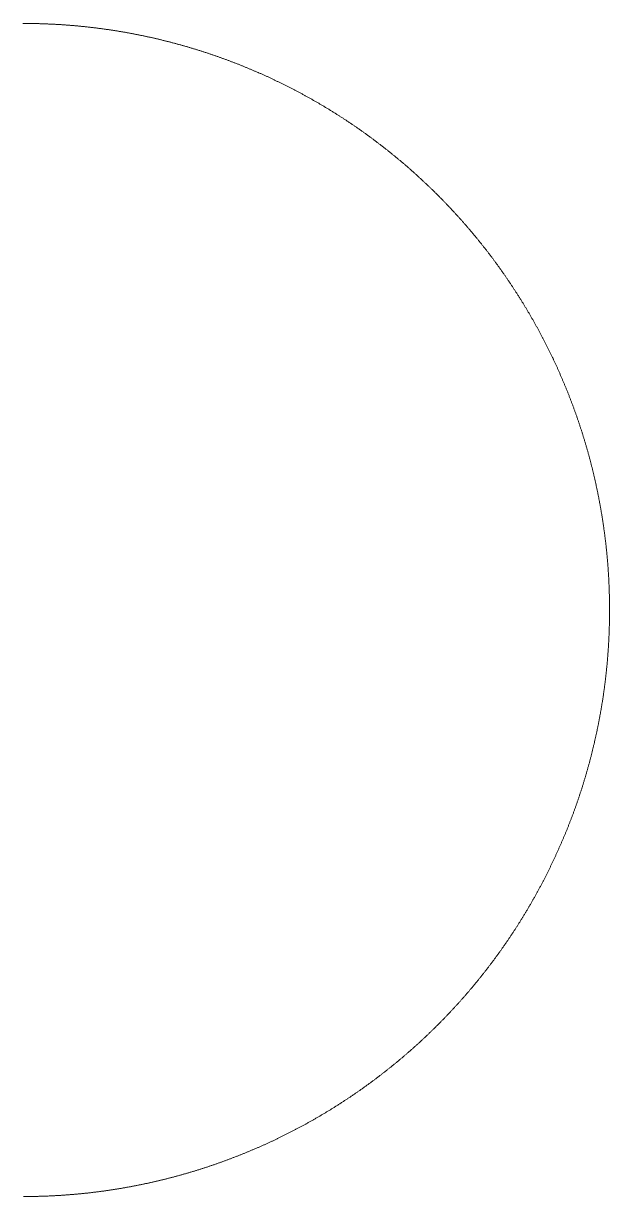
# Model space of a CAD drawing. Header units: millimetres. Extents: x -1000 to 1437, y -200 to 1019.
# Drawn here: x 111.2 to 151.2, y -102.2 to -22.2 of the extents above; entities that cross this region are included whole.
import ezdxf

# ---------------------------------------------------------------- set-up
doc = ezdxf.new("R2010")
doc.units = ezdxf.units.MM
doc.layers.get('0').update_dxf_attribs({"linetype": 'CONTINUOUS', "lineweight": 5, "true_color": 0xffffff})

# ---------------------------------------------------------------- blocks, each defined once
blk = doc.blocks.new('PAD004_CS')
blk.add_lwpolyline([(-612.5, -112.319), (-612.5, -112.369), (-612.5, -112.419), (-612.5, -112.469), (-612.5, -112.519), (-612.501, -112.569), (-612.501, -112.619), (-612.501, -112.669), (-612.502, -112.719), (-612.502, -112.769), (-612.503, -112.819), (-612.503, -112.869), (-612.504, -112.919), (-612.505, -112.969), (-612.506, -113.019), (-612.506, -113.069), (-612.507, -113.119), (-612.508, -113.169), (-612.509, -113.219), (-612.511, -113.269), (-612.512, -113.319), (-612.513, -113.369), (-612.514, -113.419), (-612.516, -113.469), (-612.517, -113.519), (-612.519, -113.569), (-612.52, -113.619), (-612.522, -113.669), (-612.523, -113.719), (-612.525, -113.769), (-612.527, -113.819), (-612.529, -113.869), (-612.531, -113.919), (-612.533, -113.969), (-612.535, -114.018), (-612.537, -114.068), (-612.539, -114.118), (-612.541, -114.168), (-612.544, -114.218), (-612.546, -114.268), (-612.548, -114.318), (-612.551, -114.368), (-612.553, -114.418), (-612.556, -114.468), (-612.559, -114.518), (-612.561, -114.568), (-612.564, -114.618), (-612.567, -114.668), (-612.57, -114.718), (-612.573, -114.768), (-612.576, -114.817), (-612.579, -114.867), (-612.582, -114.917), (-612.586, -114.967), (-612.589, -115.017), (-612.592, -115.067), (-612.596, -115.117), (-612.599, -115.167), (-612.603, -115.217), (-612.606, -115.266), (-612.61, -115.316), (-612.614, -115.366), (-612.618, -115.416), (-612.621, -115.466), (-612.625, -115.516), (-612.629, -115.566), (-612.633, -115.615), (-612.638, -115.665), (-612.642, -115.715), (-612.646, -115.765), (-612.65, -115.815), (-612.655, -115.864), (-612.659, -115.914), (-612.664, -115.964), (-612.668, -116.014), (-612.673, -116.064), (-612.677, -116.113), (-612.682, -116.163), (-612.687, -116.213), (-612.692, -116.263), (-612.697, -116.312), (-612.702, -116.362), (-612.707, -116.412), (-612.712, -116.462), (-612.717, -116.511), (-612.722, -116.561), (-612.727, -116.611), (-612.733, -116.661), (-612.738, -116.71), (-612.744, -116.76), (-612.749, -116.81), (-612.755, -116.859), (-612.761, -116.909), (-612.766, -116.959), (-612.772, -117.008), (-612.778, -117.058), (-612.784, -117.108), (-612.79, -117.157), (-612.796, -117.207), (-612.802, -117.257), (-612.808, -117.306), (-612.814, -117.356), (-612.821, -117.405), (-612.827, -117.455), (-612.833, -117.505), (-612.84, -117.554), (-612.846, -117.604), (-612.853, -117.653), (-612.86, -117.703), (-612.866, -117.752), (-612.873, -117.802), (-612.88, -117.851), (-612.887, -117.901), (-612.894, -117.951), (-612.901, -118), (-612.908, -118.05), (-612.915, -118.099), (-612.922, -118.148), (-612.93, -118.198), (-612.937, -118.247), (-612.944, -118.297), (-612.952, -118.346), (-612.959, -118.396), (-612.967, -118.445), (-612.975, -118.495), (-612.982, -118.544), (-612.99, -118.593), (-612.998, -118.643), (-613.006, -118.692), (-613.014, -118.741), (-613.022, -118.791), (-613.03, -118.84), (-613.038, -118.889), (-613.046, -118.939), (-613.055, -118.988), (-613.063, -119.037), (-613.071, -119.087), (-613.08, -119.136), (-613.088, -119.185), (-613.097, -119.235), (-613.105, -119.284), (-613.114, -119.333), (-613.123, -119.382), (-613.132, -119.431), (-613.141, -119.481), (-613.15, -119.53), (-613.159, -119.579), (-613.168, -119.628), (-613.177, -119.677), (-613.186, -119.727), (-613.195, -119.776), (-613.204, -119.825), (-613.214, -119.874), (-613.223, -119.923), (-613.233, -119.972), (-613.242, -120.021), (-613.252, -120.07), (-613.262, -120.119), (-613.271, -120.168), (-613.281, -120.217), (-613.291, -120.266), (-613.301, -120.315), (-613.311, -120.364), (-613.321, -120.413), (-613.331, -120.462), (-613.341, -120.511), (-613.351, -120.56), (-613.362, -120.609), (-613.372, -120.658), (-613.383, -120.707), (-613.393, -120.756), (-613.404, -120.805), (-613.414, -120.854), (-613.425, -120.902), (-613.436, -120.951), (-613.446, -121), (-613.457, -121.049), (-613.468, -121.098), (-613.479, -121.147), (-613.49, -121.195), (-613.501, -121.244), (-613.512, -121.293), (-613.523, -121.341), (-613.535, -121.39), (-613.546, -121.439), (-613.557, -121.488), (-613.569, -121.536), (-613.58, -121.585), (-613.592, -121.634), (-613.604, -121.682), (-613.615, -121.731), (-613.627, -121.779), (-613.639, -121.828), (-613.651, -121.877), (-613.663, -121.925), (-613.675, -121.974), (-613.687, -122.022), (-613.699, -122.071), (-613.711, -122.119), (-613.723, -122.168), (-613.736, -122.216), (-613.748, -122.265), (-613.76, -122.313), (-613.773, -122.361), (-613.785, -122.41), (-613.798, -122.458), (-613.811, -122.507), (-613.823, -122.555), (-613.836, -122.603), (-613.849, -122.652), (-613.862, -122.7), (-613.875, -122.748), (-613.888, -122.796), (-613.901, -122.845), (-613.914, -122.893), (-613.927, -122.941), (-613.941, -122.989), (-613.954, -123.038), (-613.967, -123.086), (-613.981, -123.134), (-613.994, -123.182), (-614.008, -123.23), (-614.022, -123.278), (-614.035, -123.326), (-614.049, -123.374), (-614.063, -123.422), (-614.077, -123.471), (-614.091, -123.519), (-614.105, -123.567), (-614.119, -123.615), (-614.133, -123.663), (-614.147, -123.71), (-614.161, -123.758), (-614.175, -123.806), (-614.19, -123.854), (-614.204, -123.902), (-614.219, -123.95), (-614.233, -123.998), (-614.248, -124.046), (-614.262, -124.093), (-614.277, -124.141), (-614.292, -124.189), (-614.307, -124.237), (-614.322, -124.284), (-614.337, -124.332), (-614.352, -124.38), (-614.367, -124.428), (-614.382, -124.475), (-614.397, -124.523), (-614.412, -124.57), (-614.428, -124.618), (-614.443, -124.666), (-614.458, -124.713), (-614.474, -124.761), (-614.489, -124.808), (-614.505, -124.856), (-614.521, -124.903), (-614.536, -124.951), (-614.552, -124.998), (-614.568, -125.046), (-614.584, -125.093), (-614.6, -125.14), (-614.616, -125.188), (-614.632, -125.235), (-614.648, -125.282), (-614.664, -125.33), (-614.68, -125.377), (-614.697, -125.424), (-614.713, -125.472), (-614.73, -125.519), (-614.746, -125.566), (-614.763, -125.613), (-614.779, -125.66), (-614.796, -125.707), (-614.813, -125.755), (-614.829, -125.802), (-614.846, -125.849), (-614.863, -125.896), (-614.88, -125.943), (-614.897, -125.99), (-614.914, -126.037), (-614.931, -126.084), (-614.949, -126.131), (-614.966, -126.178), (-614.983, -126.225), (-615, -126.271), (-615.018, -126.318), (-615.035, -126.365), (-615.053, -126.412), (-615.071, -126.459), (-615.088, -126.506), (-615.106, -126.552), (-615.124, -126.599), (-615.142, -126.646), (-615.159, -126.692), (-615.177, -126.739), (-615.195, -126.786), (-615.213, -126.832), (-615.232, -126.879), (-615.25, -126.926), (-615.268, -126.972), (-615.286, -127.019), (-615.305, -127.065), (-615.323, -127.112), (-615.342, -127.158), (-615.36, -127.204), (-615.379, -127.251), (-615.397, -127.297), (-615.416, -127.344), (-615.435, -127.39), (-615.454, -127.436), (-615.473, -127.483), (-615.492, -127.529), (-615.511, -127.575), (-615.53, -127.621), (-615.549, -127.668), (-615.568, -127.714), (-615.587, -127.76), (-615.606, -127.806), (-615.626, -127.852), (-615.645, -127.898), (-615.665, -127.944), (-615.684, -127.99), (-615.704, -128.036), (-615.723, -128.082), (-615.743, -128.128), (-615.763, -128.174), (-615.783, -128.22), (-615.802, -128.266), (-615.822, -128.312), (-615.842, -128.358), (-615.862, -128.403), (-615.883, -128.449), (-615.903, -128.495), (-615.923, -128.541), (-615.943, -128.586), (-615.963, -128.632), (-615.984, -128.678), (-616.004, -128.723), (-616.025, -128.769), (-616.045, -128.815), (-616.066, -128.86), (-616.087, -128.906), (-616.107, -128.951), (-616.128, -128.997), (-616.149, -129.042), (-616.17, -129.088), (-616.191, -129.133), (-616.212, -129.178), (-616.233, -129.224), (-616.254, -129.269), (-616.275, -129.314), (-616.296, -129.36), (-616.318, -129.405), (-616.339, -129.45), (-616.36, -129.495), (-616.382, -129.54), (-616.403, -129.586), (-616.425, -129.631), (-616.447, -129.676), (-616.468, -129.721), (-616.49, -129.766), (-616.512, -129.811), (-616.534, -129.856), (-616.556, -129.901), (-616.578, -129.946), (-616.6, -129.991), (-616.622, -130.035), (-616.644, -130.08), (-616.666, -130.125), (-616.688, -130.17), (-616.711, -130.215), (-616.733, -130.259), (-616.755, -130.304), (-616.778, -130.349), (-616.8, -130.393), (-616.823, -130.438), (-616.845, -130.482), (-616.868, -130.527), (-616.891, -130.572), (-616.914, -130.616), (-616.937, -130.661), (-616.96, -130.705), (-616.982, -130.749), (-617.006, -130.794), (-617.029, -130.838), (-617.052, -130.882), (-617.075, -130.927), (-617.098, -130.971), (-617.121, -131.015), (-617.145, -131.059), (-617.168, -131.104), (-617.192, -131.148), (-617.215, -131.192), (-617.239, -131.236), (-617.262, -131.28), (-617.286, -131.324), (-617.31, -131.368), (-617.334, -131.412), (-617.358, -131.456), (-617.381, -131.5), (-617.405, -131.544), (-617.429, -131.588), (-617.453, -131.631), (-617.478, -131.675), (-617.502, -131.719), (-617.526, -131.763), (-617.55, -131.806), (-617.575, -131.85), (-617.599, -131.894), (-617.624, -131.937), (-617.648, -131.981), (-617.673, -132.024), (-617.697, -132.068), (-617.722, -132.112), (-617.747, -132.155), (-617.771, -132.198), (-617.796, -132.242), (-617.821, -132.285), (-617.846, -132.328), (-617.871, -132.372), (-617.896, -132.415), (-617.921, -132.458), (-617.946, -132.501), (-617.972, -132.545), (-617.997, -132.588), (-618.022, -132.631), (-618.048, -132.674), (-618.073, -132.717), (-618.099, -132.76), (-618.124, -132.803), (-618.15, -132.846), (-618.175, -132.889), (-618.201, -132.932), (-618.227, -132.975), (-618.253, -133.018), (-618.278, -133.06), (-618.304, -133.103), (-618.33, -133.146), (-618.356, -133.188), (-618.382, -133.231), (-618.409, -133.274), (-618.435, -133.316), (-618.461, -133.359), (-618.487, -133.401), (-618.514, -133.444), (-618.54, -133.486), (-618.566, -133.529), (-618.593, -133.571), (-618.619, -133.614), (-618.646, -133.656), (-618.673, -133.698), (-618.699, -133.741), (-618.726, -133.783), (-618.753, -133.825), (-618.78, -133.867), (-618.807, -133.909), (-618.834, -133.951), (-618.861, -133.993), (-618.888, -134.035), (-618.915, -134.077), (-618.942, -134.119), (-618.969, -134.161), (-618.997, -134.203), (-619.024, -134.245), (-619.051, -134.287), (-619.079, -134.329), (-619.106, -134.371), (-619.134, -134.412), (-619.162, -134.454), (-619.189, -134.496), (-619.217, -134.537), (-619.245, -134.579), (-619.272, -134.62), (-619.3, -134.662), (-619.328, -134.703), (-619.356, -134.745), (-619.384, -134.786), (-619.412, -134.828), (-619.44, -134.869), (-619.469, -134.91), (-619.497, -134.952), (-619.525, -134.993), (-619.553, -135.034), (-619.582, -135.075), (-619.61, -135.116), (-619.639, -135.157), (-619.667, -135.198), (-619.696, -135.239), (-619.724, -135.28), (-619.753, -135.321), (-619.782, -135.362), (-619.811, -135.403), (-619.84, -135.444), (-619.868, -135.485), (-619.897, -135.526), (-619.926, -135.566), (-619.955, -135.607), (-619.985, -135.648), (-620.014, -135.688), (-620.043, -135.729), (-620.072, -135.769), (-620.101, -135.81), (-620.131, -135.85), (-620.16, -135.891), (-620.19, -135.931), (-620.219, -135.972), (-620.249, -136.012), (-620.278, -136.052), (-620.308, -136.093), (-620.338, -136.133), (-620.367, -136.173), (-620.397, -136.213), (-620.427, -136.253), (-620.457, -136.293), (-620.487, -136.333), (-620.517, -136.373), (-620.547, -136.413), (-620.577, -136.453), (-620.607, -136.493), (-620.637, -136.533), (-620.668, -136.573), (-620.698, -136.612), (-620.728, -136.652), (-620.759, -136.692), (-620.789, -136.732), (-620.82, -136.771), (-620.85, -136.811), (-620.881, -136.85), (-620.911, -136.89), (-620.942, -136.929), (-620.973, -136.969), (-621.004, -137.008), (-621.035, -137.047), (-621.065, -137.087), (-621.096, -137.126), (-621.127, -137.165), (-621.158, -137.204), (-621.189, -137.244), (-621.221, -137.283), (-621.252, -137.322), (-621.283, -137.361), (-621.314, -137.4), (-621.346, -137.439), (-621.377, -137.478), (-621.409, -137.517), (-621.44, -137.556), (-621.472, -137.594), (-621.503, -137.633), (-621.535, -137.672), (-621.566, -137.71), (-621.598, -137.749), (-621.63, -137.788), (-621.662, -137.826), (-621.694, -137.865), (-621.725, -137.903), (-621.757, -137.942), (-621.789, -137.98), (-621.822, -138.019), (-621.854, -138.057), (-621.886, -138.095), (-621.918, -138.133), (-621.95, -138.172), (-621.983, -138.21), (-622.015, -138.248), (-622.047, -138.286), (-622.08, -138.324), (-622.112, -138.362), (-622.145, -138.4), (-622.177, -138.438), (-622.21, -138.476), (-622.243, -138.514), (-622.275, -138.551), (-622.308, -138.589), (-622.341, -138.627), (-622.374, -138.665), (-622.407, -138.702), (-622.44, -138.74), (-622.473, -138.777), (-622.506, -138.815), (-622.539, -138.852), (-622.572, -138.89), (-622.605, -138.927), (-622.639, -138.965), (-622.672, -139.002), (-622.705, -139.039), (-622.739, -139.076), (-622.772, -139.114), (-622.805, -139.151), (-622.839, -139.188), (-622.873, -139.225), (-622.906, -139.262), (-622.94, -139.299), (-622.973, -139.336), (-623.007, -139.373), (-623.041, -139.409), (-623.075, -139.446), (-623.109, -139.483), (-623.143, -139.52), (-623.177, -139.556), (-623.211, -139.593), (-623.245, -139.63), (-623.279, -139.666), (-623.313, -139.703), (-623.347, -139.739), (-623.382, -139.776), (-623.416, -139.812), (-623.45, -139.848), (-623.485, -139.885), (-623.519, -139.921), (-623.554, -139.957), (-623.588, -139.993), (-623.623, -140.029), (-623.657, -140.065), (-623.692, -140.101), (-623.727, -140.137), (-623.761, -140.173), (-623.796, -140.209), (-623.831, -140.245), (-623.866, -140.281), (-623.901, -140.317), (-623.936, -140.352), (-623.971, -140.388), (-624.006, -140.424), (-624.041, -140.459), (-624.076, -140.495), (-624.111, -140.53), (-624.147, -140.566), (-624.182, -140.601), (-624.217, -140.637), (-624.253, -140.672), (-624.288, -140.707), (-624.324, -140.743), (-624.359, -140.778), (-624.395, -140.813), (-624.43, -140.848), (-624.466, -140.883), (-624.502, -140.918), (-624.537, -140.953), (-624.573, -140.988), (-624.609, -141.023), (-624.645, -141.058), (-624.681, -141.093), (-624.717, -141.127), (-624.753, -141.162), (-624.789, -141.197), (-624.825, -141.231), (-624.861, -141.266), (-624.897, -141.3), (-624.933, -141.335), (-624.969, -141.369), (-625.006, -141.404), (-625.042, -141.438), (-625.078, -141.472), (-625.115, -141.507), (-625.151, -141.541), (-625.188, -141.575), (-625.224, -141.609), (-625.261, -141.643), (-625.298, -141.677), (-625.334, -141.711), (-625.371, -141.745), (-625.408, -141.779), (-625.445, -141.813), (-625.481, -141.847), (-625.518, -141.88), (-625.555, -141.914), (-625.592, -141.948), (-625.629, -141.981), (-625.666, -142.015), (-625.703, -142.048), (-625.741, -142.082), (-625.778, -142.115), (-625.815, -142.149), (-625.852, -142.182), (-625.89, -142.215), (-625.927, -142.249), (-625.964, -142.282), (-626.002, -142.315), (-626.039, -142.348), (-626.077, -142.381), (-626.114, -142.414), (-626.152, -142.447), (-626.19, -142.48), (-626.227, -142.513), (-626.265, -142.546), (-626.303, -142.578), (-626.341, -142.611), (-626.378, -142.644), (-626.416, -142.676), (-626.454, -142.709), (-626.492, -142.741), (-626.53, -142.774), (-626.568, -142.806), (-626.606, -142.839), (-626.644, -142.871), (-626.683, -142.903), (-626.721, -142.936), (-626.759, -142.968), (-626.797, -143), (-626.836, -143.032), (-626.874, -143.064), (-626.912, -143.096), (-626.951, -143.128), (-626.989, -143.16), (-627.028, -143.192), (-627.067, -143.224), (-627.105, -143.256), (-627.144, -143.287), (-627.182, -143.319), (-627.221, -143.351), (-627.26, -143.382), (-627.299, -143.414), (-627.338, -143.445), (-627.377, -143.477), (-627.415, -143.508), (-627.454, -143.539), (-627.493, -143.571), (-627.532, -143.602), (-627.572, -143.633), (-627.611, -143.664), (-627.65, -143.695), (-627.689, -143.726), (-627.728, -143.757), (-627.768, -143.788), (-627.807, -143.819), (-627.846, -143.85), (-627.886, -143.881), (-627.925, -143.911), (-627.965, -143.942), (-628.004, -143.973), (-628.044, -144.003), (-628.083, -144.034), (-628.123, -144.064), (-628.162, -144.095), (-628.202, -144.125), (-628.242, -144.156), (-628.282, -144.186), (-628.321, -144.216), (-628.361, -144.246), (-628.401, -144.276), (-628.441, -144.307), (-628.481, -144.337), (-628.521, -144.367), (-628.561, -144.397), (-628.601, -144.426), (-628.641, -144.456), (-628.681, -144.486), (-628.722, -144.516), (-628.762, -144.546), (-628.802, -144.575), (-628.842, -144.605), (-628.883, -144.634), (-628.923, -144.664), (-628.964, -144.693), (-629.004, -144.723), (-629.044, -144.752), (-629.085, -144.781), (-629.126, -144.811), (-629.166, -144.84), (-629.207, -144.869), (-629.247, -144.898), (-629.288, -144.927), (-629.329, -144.956), (-629.37, -144.985), (-629.41, -145.014), (-629.451, -145.043), (-629.492, -145.071), (-629.533, -145.1), (-629.574, -145.129), (-629.615, -145.158), (-629.656, -145.186), (-629.697, -145.215), (-629.738, -145.243), (-629.779, -145.272), (-629.821, -145.3), (-629.862, -145.328), (-629.903, -145.357), (-629.944, -145.385), (-629.986, -145.413), (-630.027, -145.441), (-630.068, -145.469), (-630.11, -145.497), (-630.151, -145.525), (-630.193, -145.553), (-630.234, -145.581), (-630.276, -145.609), (-630.317, -145.636), (-630.359, -145.664), (-630.401, -145.692), (-630.442, -145.719), (-630.484, -145.747), (-630.526, -145.774), (-630.568, -145.802), (-630.609, -145.829), (-630.651, -145.857), (-630.693, -145.884), (-630.735, -145.911), (-630.777, -145.938), (-630.819, -145.965), (-630.861, -145.992), (-630.903, -146.019), (-630.945, -146.046), (-630.987, -146.073), (-631.03, -146.1), (-631.072, -146.127), (-631.114, -146.154), (-631.156, -146.18), (-631.199, -146.207), (-631.241, -146.234), (-631.283, -146.26), (-631.326, -146.287), (-631.368, -146.313), (-631.411, -146.34), (-631.453, -146.366), (-631.496, -146.392), (-631.538, -146.418), (-631.581, -146.445), (-631.623, -146.471), (-631.666, -146.497), (-631.709, -146.523), (-631.752, -146.549), (-631.794, -146.575), (-631.837, -146.601), (-631.88, -146.626), (-631.923, -146.652), (-631.966, -146.678), (-632.009, -146.703), (-632.052, -146.729), (-632.095, -146.755), (-632.138, -146.78), (-632.181, -146.805), (-632.224, -146.831), (-632.267, -146.856), (-632.31, -146.881), (-632.353, -146.907), (-632.396, -146.932), (-632.44, -146.957), (-632.483, -146.982), (-632.526, -147.007), (-632.57, -147.032), (-632.613, -147.057), (-632.656, -147.082), (-632.7, -147.106), (-632.743, -147.131), (-632.787, -147.156), (-632.83, -147.18), (-632.874, -147.205), (-632.917, -147.229), (-632.961, -147.254), (-633.005, -147.278), (-633.048, -147.303), (-633.092, -147.327), (-633.136, -147.351), (-633.179, -147.375), (-633.223, -147.399), (-633.267, -147.424), (-633.311, -147.448), (-633.355, -147.472), (-633.399, -147.495), (-633.443, -147.519), (-633.487, -147.543), (-633.531, -147.567), (-633.575, -147.59), (-633.619, -147.614), (-633.663, -147.638), (-633.707, -147.661), (-633.751, -147.685), (-633.795, -147.708), (-633.84, -147.731), (-633.884, -147.755), (-633.928, -147.778), (-633.972, -147.801), (-634.017, -147.824), (-634.061, -147.847), (-634.105, -147.87), (-634.15, -147.893), (-634.194, -147.916), (-634.239, -147.939), (-634.283, -147.962), (-634.328, -147.985), (-634.372, -148.007), (-634.417, -148.03), (-634.462, -148.053), (-634.506, -148.075), (-634.551, -148.098), (-634.596, -148.12), (-634.64, -148.142), (-634.685, -148.165), (-634.73, -148.187), (-634.775, -148.209), (-634.819, -148.231), (-634.864, -148.253), (-634.909, -148.275), (-634.954, -148.297), (-634.999, -148.319), (-635.044, -148.341), (-635.089, -148.363), (-635.134, -148.384), (-635.179, -148.406), (-635.224, -148.428), (-635.269, -148.449), (-635.314, -148.471), (-635.36, -148.492), (-635.405, -148.514), (-635.45, -148.535), (-635.495, -148.556), (-635.541, -148.578), (-635.586, -148.599), (-635.631, -148.62), (-635.677, -148.641), (-635.722, -148.662), (-635.767, -148.683), (-635.813, -148.704), (-635.858, -148.725), (-635.904, -148.745), (-635.949, -148.766), (-635.995, -148.787), (-636.04, -148.807), (-636.086, -148.828), (-636.131, -148.848), (-636.177, -148.869), (-636.223, -148.889), (-636.268, -148.909), (-636.314, -148.93), (-636.36, -148.95), (-636.406, -148.97), (-636.451, -148.99), (-636.497, -149.01), (-636.543, -149.03), (-636.589, -149.05), (-636.635, -149.07), (-636.681, -149.09), (-636.727, -149.11), (-636.773, -149.129), (-636.819, -149.149), (-636.865, -149.168), (-636.911, -149.188), (-636.957, -149.207), (-637.003, -149.227), (-637.049, -149.246), (-637.095, -149.265), (-637.141, -149.285), (-637.187, -149.304), (-637.234, -149.323), (-637.28, -149.342), (-637.326, -149.361), (-637.372, -149.38), (-637.419, -149.399), (-637.465, -149.418), (-637.511, -149.436), (-637.558, -149.455), (-637.604, -149.474), (-637.65, -149.492), (-637.697, -149.511), (-637.743, -149.529), (-637.79, -149.548), (-637.836, -149.566), (-637.883, -149.584), (-637.929, -149.603), (-637.976, -149.621), (-638.023, -149.639), (-638.069, -149.657), (-638.116, -149.675), (-638.163, -149.693), (-638.209, -149.711), (-638.256, -149.729), (-638.303, -149.746), (-638.349, -149.764), (-638.396, -149.782), (-638.443, -149.799), (-638.49, -149.817), (-638.537, -149.834), (-638.584, -149.852), (-638.63, -149.869), (-638.677, -149.887), (-638.724, -149.904), (-638.771, -149.921), (-638.818, -149.938), (-638.865, -149.955), (-638.912, -149.972), (-638.959, -149.989), (-639.006, -150.006), (-639.053, -150.023), (-639.1, -150.04), (-639.148, -150.056), (-639.195, -150.073), (-639.242, -150.09), (-639.289, -150.106), (-639.336, -150.123), (-639.384, -150.139), (-639.431, -150.156), (-639.478, -150.172), (-639.525, -150.188), (-639.573, -150.204), (-639.62, -150.22), (-639.667, -150.236), (-639.715, -150.252), (-639.762, -150.268), (-639.809, -150.284), (-639.857, -150.3), (-639.904, -150.316), (-639.952, -150.332), (-639.999, -150.347), (-640.047, -150.363), (-640.094, -150.378), (-640.142, -150.394), (-640.189, -150.409), (-640.237, -150.425), (-640.285, -150.44), (-640.332, -150.455), (-640.38, -150.47), (-640.428, -150.486), (-640.475, -150.501), (-640.523, -150.516), (-640.571, -150.531), (-640.618, -150.545), (-640.666, -150.56), (-640.714, -150.575), (-640.762, -150.59), (-640.809, -150.604), (-640.857, -150.619), (-640.905, -150.633), (-640.953, -150.648), (-641.001, -150.662), (-641.049, -150.677), (-641.097, -150.691), (-641.145, -150.705), (-641.193, -150.719), (-641.241, -150.733), (-641.289, -150.747), (-641.337, -150.761), (-641.385, -150.775), (-641.433, -150.789), (-641.481, -150.803), (-641.529, -150.817), (-641.577, -150.83), (-641.625, -150.844), (-641.673, -150.858), (-641.721, -150.871), (-641.769, -150.885), (-641.818, -150.898), (-641.866, -150.911), (-641.914, -150.925), (-641.962, -150.938), (-642.01, -150.951), (-642.059, -150.964), (-642.107, -150.977), (-642.155, -150.99), (-642.204, -151.003), (-642.252, -151.016), (-642.3, -151.029), (-642.349, -151.041), (-642.397, -151.054), (-642.445, -151.066), (-642.494, -151.079), (-642.542, -151.092), (-642.591, -151.104), (-642.639, -151.116), (-642.687, -151.129), (-642.736, -151.141), (-642.784, -151.153), (-642.833, -151.165), (-642.881, -151.177), (-642.93, -151.189), (-642.979, -151.201), (-643.027, -151.213), (-643.076, -151.225), (-643.124, -151.237), (-643.173, -151.248), (-643.222, -151.26), (-643.27, -151.271), (-643.319, -151.283), (-643.368, -151.294), (-643.416, -151.306), (-643.465, -151.317), (-643.514, -151.328), (-643.562, -151.34), (-643.611, -151.351), (-643.66, -151.362), (-643.709, -151.373), (-643.757, -151.384), (-643.806, -151.395), (-643.855, -151.405), (-643.904, -151.416), (-643.953, -151.427), (-644.002, -151.438), (-644.05, -151.448), (-644.099, -151.459), (-644.148, -151.469), (-644.197, -151.48), (-644.246, -151.49), (-644.295, -151.5), (-644.344, -151.51), (-644.393, -151.521), (-644.442, -151.531), (-644.491, -151.541), (-644.54, -151.551), (-644.589, -151.561), (-644.638, -151.571), (-644.687, -151.58), (-644.736, -151.59), (-644.785, -151.6), (-644.834, -151.609), (-644.883, -151.619), (-644.932, -151.628), (-644.981, -151.638), (-645.03, -151.647), (-645.08, -151.657), (-645.129, -151.666), (-645.178, -151.675), (-645.227, -151.684), (-645.276, -151.693), (-645.325, -151.702), (-645.375, -151.711), (-645.424, -151.72), (-645.473, -151.729), (-645.522, -151.738), (-645.571, -151.746), (-645.621, -151.755), (-645.67, -151.763), (-645.719, -151.772), (-645.768, -151.78), (-645.818, -151.789), (-645.867, -151.797), (-645.916, -151.805), (-645.966, -151.814), (-646.015, -151.822), (-646.064, -151.83), (-646.114, -151.838), (-646.163, -151.846), (-646.212, -151.854), (-646.262, -151.861), (-646.311, -151.869), (-646.361, -151.877), (-646.41, -151.885), (-646.459, -151.892), (-646.509, -151.9), (-646.558, -151.907), (-646.608, -151.914), (-646.657, -151.922), (-646.707, -151.929), (-646.756, -151.936), (-646.806, -151.943), (-646.855, -151.951), (-646.905, -151.958), (-646.954, -151.965), (-647.004, -151.971), (-647.053, -151.978), (-647.103, -151.985), (-647.152, -151.992), (-647.202, -151.998), (-647.251, -152.005), (-647.301, -152.012), (-647.351, -152.018), (-647.4, -152.024), (-647.45, -152.031), (-647.499, -152.037), (-647.549, -152.043), (-647.599, -152.049), (-647.648, -152.055), (-647.698, -152.062), (-647.748, -152.068), (-647.797, -152.073), (-647.847, -152.079), (-647.897, -152.085), (-647.946, -152.091), (-647.996, -152.096), (-648.046, -152.102), (-648.095, -152.108), (-648.145, -152.113), (-648.195, -152.118), (-648.244, -152.124), (-648.294, -152.129), (-648.344, -152.134), (-648.394, -152.139), (-648.443, -152.145), (-648.493, -152.15), (-648.543, -152.155), (-648.593, -152.16), (-648.642, -152.164), (-648.692, -152.169), (-648.742, -152.174), (-648.792, -152.179), (-648.841, -152.183), (-648.891, -152.188), (-648.941, -152.192), (-648.991, -152.197), (-649.041, -152.201), (-649.09, -152.205), (-649.14, -152.209), (-649.19, -152.214), (-649.24, -152.218), (-649.29, -152.222), (-649.34, -152.226), (-649.389, -152.23), (-649.439, -152.234), (-649.489, -152.237), (-649.539, -152.241), (-649.589, -152.245), (-649.639, -152.248), (-649.689, -152.252), (-649.738, -152.255), (-649.788, -152.259), (-649.838, -152.262), (-649.888, -152.265), (-649.938, -152.269), (-649.988, -152.272), (-650.038, -152.275), (-650.088, -152.278), (-650.138, -152.281), (-650.188, -152.284), (-650.238, -152.287), (-650.287, -152.29), (-650.337, -152.292), (-650.387, -152.295), (-650.437, -152.298), (-650.487, -152.3), (-650.537, -152.303), (-650.587, -152.305), (-650.637, -152.307), (-650.687, -152.31), (-650.737, -152.312), (-650.787, -152.314), (-650.837, -152.316), (-650.887, -152.318), (-650.937, -152.32), (-650.987, -152.322), (-651.037, -152.324), (-651.087, -152.326), (-651.137, -152.328), (-651.187, -152.329), (-651.237, -152.331), (-651.286, -152.332), (-651.336, -152.334), (-651.386, -152.335), (-651.436, -152.337), (-651.486, -152.338), (-651.536, -152.339), (-651.586, -152.34), (-651.636, -152.342), (-651.686, -152.343), (-651.736, -152.344), (-651.786, -152.344), (-651.836, -152.345), (-651.886, -152.346), (-651.936, -152.347), (-651.986, -152.348), (-652.036, -152.348), (-652.086, -152.349), (-652.136, -152.349), (-652.186, -152.35), (-652.236, -152.35), (-652.286, -152.35), (-652.336, -152.35), (-652.386, -152.351), (-652.436, -152.351), (-652.486, -152.351), (-652.536, -152.351), (-652.586, -152.351), (-652.636, -152.351), (-652.686, -152.35), (-652.736, -152.35), (-652.786, -152.35), (-652.836, -152.349), (-652.886, -152.349), (-652.936, -152.348), (-652.986, -152.348), (-653.036, -152.347), (-653.086, -152.347), (-653.136, -152.346), (-653.186, -152.345), (-653.236, -152.344), (-653.286, -152.343), (-653.336, -152.342), (-653.386, -152.341), (-653.436, -152.34), (-653.486, -152.339), (-653.536, -152.337), (-653.586, -152.336), (-653.636, -152.335), (-653.686, -152.333), (-653.736, -152.332), (-653.786, -152.33), (-653.836, -152.329), (-653.886, -152.327), (-653.936, -152.325), (-653.986, -152.323), (-654.036, -152.321), (-654.086, -152.319), (-654.136, -152.317), (-654.186, -152.315), (-654.236, -152.313), (-654.286, -152.311), (-654.336, -152.309), (-654.386, -152.306), (-654.436, -152.304), (-654.485, -152.302), (-654.535, -152.299), (-654.585, -152.296), (-654.635, -152.294), (-654.685, -152.291), (-654.735, -152.288), (-654.785, -152.286), (-654.835, -152.283), (-654.885, -152.28), (-654.935, -152.277), (-654.985, -152.274), (-655.035, -152.27), (-655.084, -152.267), (-655.134, -152.264), (-655.184, -152.261), (-655.234, -152.257), (-655.284, -152.254), (-655.334, -152.25), (-655.384, -152.247), (-655.434, -152.243), (-655.484, -152.239), (-655.533, -152.236), (-655.583, -152.232), (-655.633, -152.228), (-655.683, -152.224), (-655.733, -152.22), (-655.783, -152.216), (-655.832, -152.212), (-655.882, -152.208), (-655.932, -152.203), (-655.982, -152.199), (-656.032, -152.195), (-656.081, -152.19), (-656.131, -152.186), (-656.181, -152.181), (-656.231, -152.176), (-656.281, -152.172), (-656.33, -152.167), (-656.38, -152.162), (-656.43, -152.157), (-656.48, -152.152), (-656.529, -152.147), (-656.579, -152.142), (-656.629, -152.137), (-656.679, -152.132), (-656.728, -152.127), (-656.778, -152.121), (-656.828, -152.116), (-656.878, -152.111), (-656.927, -152.105), (-656.977, -152.1), (-657.027, -152.094), (-657.076, -152.088), (-657.126, -152.082), (-657.176, -152.077), (-657.225, -152.071), (-657.275, -152.065), (-657.325, -152.059), (-657.374, -152.053), (-657.424, -152.047), (-657.473, -152.04), (-657.523, -152.034), (-657.573, -152.028), (-657.622, -152.022), (-657.672, -152.015), (-657.721, -152.009), (-657.771, -152.002), (-657.82, -151.995), (-657.87, -151.989), (-657.92, -151.982), (-657.969, -151.975), (-658.019, -151.968), (-658.068, -151.961), (-658.118, -151.954), (-658.167, -151.947), (-658.217, -151.94), (-658.266, -151.933), (-658.316, -151.926), (-658.365, -151.919), (-658.415, -151.911), (-658.464, -151.904), (-658.513, -151.896), (-658.563, -151.889), (-658.612, -151.881), (-658.662, -151.873), (-658.711, -151.866), (-658.76, -151.858), (-658.81, -151.85), (-658.859, -151.842), (-658.909, -151.834), (-658.958, -151.826), (-659.007, -151.818), (-659.057, -151.81), (-659.106, -151.802), (-659.155, -151.793), (-659.204, -151.785), (-659.254, -151.777), (-659.303, -151.768), (-659.352, -151.76), (-659.402, -151.751), (-659.451, -151.742), (-659.5, -151.734), (-659.549, -151.725), (-659.598, -151.716), (-659.648, -151.707), (-659.697, -151.698), (-659.746, -151.689), (-659.795, -151.68), (-659.844, -151.671), (-659.894, -151.662), (-659.943, -151.652), (-659.992, -151.643), (-660.041, -151.634), (-660.09, -151.624), (-660.139, -151.615), (-660.188, -151.605), (-660.237, -151.595), (-660.286, -151.586), (-660.335, -151.576), (-660.384, -151.566), (-660.433, -151.556), (-660.482, -151.546), (-660.531, -151.536), (-660.58, -151.526), (-660.629, -151.516), (-660.678, -151.506), (-660.727, -151.496), (-660.776, -151.485), (-660.825, -151.475), (-660.874, -151.464), (-660.923, -151.454), (-660.972, -151.443), (-661.021, -151.433), (-661.069, -151.422), (-661.118, -151.411), (-661.167, -151.401), (-661.216, -151.39), (-661.265, -151.379), (-661.313, -151.368), (-661.362, -151.357), (-661.411, -151.346), (-661.46, -151.334), (-661.508, -151.323), (-661.557, -151.312), (-661.606, -151.301), (-661.654, -151.289), (-661.703, -151.278), (-661.752, -151.266), (-661.8, -151.255), (-661.849, -151.243), (-661.898, -151.231), (-661.946, -151.219), (-661.995, -151.208), (-662.043, -151.196), (-662.092, -151.184), (-662.14, -151.172), (-662.189, -151.16), (-662.237, -151.148), (-662.286, -151.135), (-662.334, -151.123), (-662.383, -151.111), (-662.431, -151.098), (-662.48, -151.086), (-662.528, -151.073), (-662.577, -151.061), (-662.625, -151.048), (-662.673, -151.036), (-662.722, -151.023), (-662.77, -151.01), (-662.818, -150.997), (-662.867, -150.984), (-662.915, -150.971), (-662.963, -150.958), (-663.011, -150.945), (-663.06, -150.932), (-663.108, -150.919), (-663.156, -150.905), (-663.204, -150.892), (-663.252, -150.879), (-663.301, -150.865), (-663.349, -150.852), (-663.397, -150.838), (-663.445, -150.824), (-663.493, -150.811), (-663.541, -150.797), (-663.589, -150.783), (-663.637, -150.769), (-663.685, -150.755), (-663.733, -150.741), (-663.781, -150.727), (-663.829, -150.713), (-663.877, -150.699), (-663.925, -150.685), (-663.973, -150.67), (-664.021, -150.656), (-664.069, -150.641), (-664.116, -150.627), (-664.164, -150.612), (-664.212, -150.598), (-664.26, -150.583), (-664.308, -150.568), (-664.355, -150.554), (-664.403, -150.539), (-664.451, -150.524), (-664.499, -150.509), (-664.546, -150.494), (-664.594, -150.479), (-664.642, -150.464), (-664.689, -150.448), (-664.737, -150.433), (-664.784, -150.418), (-664.832, -150.402), (-664.88, -150.387), (-664.927, -150.371), (-664.975, -150.356), (-665.022, -150.34), (-665.07, -150.325), (-665.117, -150.309), (-665.165, -150.293), (-665.212, -150.277), (-665.259, -150.261), (-665.307, -150.245), (-665.354, -150.229), (-665.401, -150.213), (-665.449, -150.197), (-665.496, -150.181), (-665.543, -150.164), (-665.591, -150.148), (-665.638, -150.132), (-665.685, -150.115), (-665.732, -150.099), (-665.779, -150.082), (-665.827, -150.066), (-665.874, -150.049), (-665.921, -150.032), (-665.968, -150.015), (-666.015, -149.998), (-666.062, -149.982), (-666.109, -149.965), (-666.156, -149.948), (-666.203, -149.93), (-666.25, -149.913), (-666.297, -149.896), (-666.344, -149.879), (-666.391, -149.861), (-666.438, -149.844), (-666.484, -149.827), (-666.531, -149.809), (-666.578, -149.792), (-666.625, -149.774), (-666.672, -149.756), (-666.718, -149.738), (-666.765, -149.721), (-666.812, -149.703), (-666.859, -149.685), (-666.905, -149.667), (-666.952, -149.649), (-666.998, -149.631), (-667.045, -149.613), (-667.092, -149.594), (-667.138, -149.576), (-667.185, -149.558), (-667.231, -149.539), (-667.278, -149.521), (-667.324, -149.502), (-667.371, -149.484), (-667.417, -149.465), (-667.463, -149.447), (-667.51, -149.428), (-667.556, -149.409), (-667.602, -149.39), (-667.649, -149.371), (-667.695, -149.352), (-667.741, -149.333), (-667.787, -149.314), (-667.834, -149.295), (-667.88, -149.276), (-667.926, -149.257), (-667.972, -149.237), (-668.018, -149.218), (-668.064, -149.199), (-668.11, -149.179), (-668.156, -149.16), (-668.202, -149.14), (-668.248, -149.12), (-668.294, -149.101), (-668.34, -149.081), (-668.386, -149.061), (-668.432, -149.041), (-668.478, -149.021), (-668.523, -149.001), (-668.569, -148.981), (-668.615, -148.961), (-668.661, -148.941), (-668.707, -148.921), (-668.752, -148.9), (-668.798, -148.88), (-668.844, -148.86), (-668.889, -148.839), (-668.935, -148.819), (-668.98, -148.798), (-669.026, -148.777), (-669.071, -148.757), (-669.117, -148.736), (-669.162, -148.715), (-669.208, -148.694), (-669.253, -148.673), (-669.299, -148.652), (-669.344, -148.631), (-669.389, -148.61), (-669.435, -148.589), (-669.48, -148.568), (-669.525, -148.547), (-669.57, -148.525), (-669.616, -148.504), (-669.661, -148.483), (-669.706, -148.461), (-669.751, -148.44), (-669.796, -148.418), (-669.841, -148.396), (-669.886, -148.375), (-669.931, -148.353), (-669.976, -148.331), (-670.021, -148.309), (-670.066, -148.287), (-670.111, -148.265), (-670.156, -148.243), (-670.201, -148.221), (-670.246, -148.199), (-670.29, -148.177), (-670.335, -148.155), (-670.38, -148.132), (-670.425, -148.11), (-670.469, -148.087), (-670.514, -148.065), (-670.559, -148.042), (-670.603, -148.02), (-670.648, -147.997), (-670.692, -147.974), (-670.737, -147.952), (-670.781, -147.929), (-670.826, -147.906), (-670.87, -147.883), (-670.915, -147.86), (-670.959, -147.837), (-671.003, -147.814), (-671.048, -147.791), (-671.092, -147.767), (-671.136, -147.744), (-671.18, -147.721), (-671.225, -147.698), (-671.269, -147.674), (-671.313, -147.651), (-671.357, -147.627), (-671.401, -147.603), (-671.445, -147.58), (-671.489, -147.556), (-671.533, -147.532), (-671.577, -147.509), (-671.621, -147.485), (-671.665, -147.461), (-671.709, -147.437), (-671.753, -147.413), (-671.797, -147.389), (-671.84, -147.364), (-671.884, -147.34), (-671.928, -147.316), (-671.971, -147.292), (-672.015, -147.267), (-672.059, -147.243), (-672.102, -147.218), (-672.146, -147.194), (-672.189, -147.169), (-672.233, -147.145), (-672.276, -147.12), (-672.32, -147.095), (-672.363, -147.07), (-672.407, -147.046), (-672.45, -147.021), (-672.493, -146.996), (-672.537, -146.971), (-672.58, -146.946), (-672.623, -146.92), (-672.666, -146.895), (-672.71, -146.87), (-672.753, -146.845), (-672.796, -146.819), (-672.839, -146.794), (-672.882, -146.769), (-672.925, -146.743), (-672.968, -146.717), (-673.011, -146.692), (-673.054, -146.666), (-673.097, -146.641), (-673.139, -146.615), (-673.182, -146.589), (-673.225, -146.563), (-673.268, -146.537), (-673.31, -146.511), (-673.353, -146.485), (-673.396, -146.459), (-673.438, -146.433), (-673.481, -146.407), (-673.524, -146.38), (-673.566, -146.354), (-673.609, -146.328), (-673.651, -146.301), (-673.693, -146.275), (-673.736, -146.248), (-673.778, -146.222), (-673.821, -146.195), (-673.863, -146.168), (-673.905, -146.142), (-673.947, -146.115), (-673.989, -146.088), (-674.032, -146.061), (-674.074, -146.034), (-674.116, -146.007), (-674.158, -145.98), (-674.2, -145.953), (-674.242, -145.926), (-674.284, -145.899), (-674.326, -145.872), (-674.368, -145.844), (-674.409, -145.817), (-674.451, -145.789), (-674.493, -145.762), (-674.535, -145.734), (-674.577, -145.707), (-674.618, -145.679), (-674.66, -145.652), (-674.701, -145.624), (-674.743, -145.596), (-674.785, -145.568), (-674.826, -145.54), (-674.868, -145.512), (-674.909, -145.484), (-674.95, -145.456), (-674.992, -145.428), (-675.033, -145.4), (-675.074, -145.372), (-675.116, -145.344), (-675.157, -145.315), (-675.198, -145.287), (-675.239, -145.259), (-675.28, -145.23), (-675.321, -145.202), (-675.362, -145.173), (-675.403, -145.145), (-675.444, -145.116), (-675.485, -145.087), (-675.526, -145.058), (-675.567, -145.03), (-675.608, -145.001), (-675.649, -144.972), (-675.69, -144.943), (-675.73, -144.914), (-675.771, -144.885), (-675.812, -144.856), (-675.852, -144.827), (-675.893, -144.797), (-675.933, -144.768), (-675.974, -144.739), (-676.014, -144.709), (-676.055, -144.68), (-676.095, -144.651), (-676.135, -144.621), (-676.176, -144.591), (-676.216, -144.562), (-676.256, -144.532), (-676.297, -144.502), (-676.337, -144.473), (-676.377, -144.443), (-676.417, -144.413), (-676.457, -144.383), (-676.497, -144.353), (-676.537, -144.323), (-676.577, -144.293), (-676.617, -144.263), (-676.657, -144.233), (-676.697, -144.202), (-676.736, -144.172), (-676.776, -144.142), (-676.816, -144.112), (-676.855, -144.081), (-676.895, -144.051), (-676.935, -144.02), (-676.974, -143.99), (-677.014, -143.959), (-677.053, -143.928), (-677.093, -143.898), (-677.132, -143.867), (-677.172, -143.836), (-677.211, -143.805), (-677.25, -143.774), (-677.289, -143.743), (-677.329, -143.712), (-677.368, -143.681), (-677.407, -143.65), (-677.446, -143.619), (-677.485, -143.588), (-677.524, -143.556), (-677.563, -143.525), (-677.602, -143.494), (-677.641, -143.462), (-677.68, -143.431), (-677.719, -143.399), (-677.758, -143.368), (-677.796, -143.336), (-677.835, -143.305), (-677.874, -143.273), (-677.912, -143.241), (-677.951, -143.209), (-677.989, -143.178), (-678.028, -143.146), (-678.066, -143.114), (-678.105, -143.082), (-678.143, -143.05), (-678.182, -143.018), (-678.22, -142.986), (-678.258, -142.953), (-678.296, -142.921), (-678.335, -142.889), (-678.373, -142.857), (-678.411, -142.824), (-678.449, -142.792), (-678.487, -142.759), (-678.525, -142.727), (-678.563, -142.694), (-678.601, -142.662), (-678.639, -142.629), (-678.677, -142.596), (-678.714, -142.564), (-678.752, -142.531), (-678.79, -142.498), (-678.827, -142.465), (-678.865, -142.432), (-678.903, -142.399), (-678.94, -142.366), (-678.978, -142.333), (-679.015, -142.3), (-679.053, -142.267), (-679.09, -142.234), (-679.127, -142.2), (-679.165, -142.167), (-679.202, -142.134), (-679.239, -142.1), (-679.276, -142.067), (-679.313, -142.033), (-679.35, -142), (-679.387, -141.966), (-679.424, -141.932), (-679.461, -141.899), (-679.498, -141.865), (-679.535, -141.831), (-679.572, -141.797), (-679.609, -141.764), (-679.646, -141.73), (-679.682, -141.696), (-679.719, -141.662), (-679.756, -141.628), (-679.792, -141.594), (-679.829, -141.559), (-679.865, -141.525), (-679.902, -141.491), (-679.938, -141.457), (-679.974, -141.422), (-680.011, -141.388), (-680.047, -141.354), (-680.083, -141.319), (-680.119, -141.285), (-680.155, -141.25), (-680.192, -141.216), (-680.228, -141.181), (-680.264, -141.146), (-680.3, -141.112), (-680.336, -141.077), (-680.371, -141.042), (-680.407, -141.007), (-680.443, -140.972), (-680.479, -140.937), (-680.515, -140.902), (-680.55, -140.867), (-680.586, -140.832), (-680.621, -140.797), (-680.657, -140.762), (-680.692, -140.727), (-680.728, -140.691), (-680.763, -140.656), (-680.799, -140.621), (-680.834, -140.585), (-680.869, -140.55), (-680.904, -140.514), (-680.94, -140.479), (-680.975, -140.443), (-681.01, -140.408), (-681.045, -140.372), (-681.08, -140.336), (-681.115, -140.301), (-681.15, -140.265), (-681.185, -140.229), (-681.22, -140.193), (-681.254, -140.157), (-681.289, -140.121), (-681.324, -140.085), (-681.358, -140.049), (-681.393, -140.013), (-681.428, -139.977), (-681.462, -139.941), (-681.497, -139.904), (-681.531, -139.868), (-681.565, -139.832), (-681.6, -139.796), (-681.634, -139.759), (-681.668, -139.723), (-681.702, -139.686), (-681.736, -139.65), (-681.771, -139.613), (-681.805, -139.577), (-681.839, -139.54), (-681.873, -139.503), (-681.907, -139.466), (-681.94, -139.43), (-681.974, -139.393), (-682.008, -139.356), (-682.042, -139.319), (-682.075, -139.282), (-682.109, -139.245), (-682.143, -139.208), (-682.176, -139.171), (-682.21, -139.134), (-682.243, -139.097), (-682.277, -139.06), (-682.31, -139.022), (-682.343, -138.985), (-682.377, -138.948), (-682.41, -138.91), (-682.443, -138.873), (-682.476, -138.835), (-682.509, -138.798), (-682.542, -138.76), (-682.575, -138.723), (-682.608, -138.685), (-682.641, -138.648), (-682.674, -138.61), (-682.707, -138.572), (-682.739, -138.534), (-682.772, -138.497), (-682.805, -138.459), (-682.837, -138.421), (-682.87, -138.383), (-682.902, -138.345), (-682.935, -138.307), (-682.967, -138.269), (-683, -138.231), (-683.032, -138.193), (-683.064, -138.154), (-683.097, -138.116), (-683.129, -138.078), (-683.161, -138.04), (-683.193, -138.001), (-683.225, -137.963), (-683.257, -137.924), (-683.289, -137.886), (-683.321, -137.847), (-683.353, -137.809), (-683.384, -137.77), (-683.416, -137.732), (-683.448, -137.693), (-683.48, -137.654), (-683.511, -137.616), (-683.543, -137.577), (-683.574, -137.538), (-683.606, -137.499), (-683.637, -137.46), (-683.668, -137.421), (-683.7, -137.382), (-683.731, -137.343), (-683.762, -137.304), (-683.793, -137.265), (-683.825, -137.226), (-683.856, -137.187), (-683.887, -137.148), (-683.918, -137.108), (-683.949, -137.069), (-683.979, -137.03), (-684.01, -136.99), (-684.041, -136.951), (-684.072, -136.911), (-684.102, -136.872), (-684.133, -136.832), (-684.164, -136.793), (-684.194, -136.753), (-684.225, -136.714), (-684.255, -136.674), (-684.285, -136.634), (-684.316, -136.595), (-684.346, -136.555), (-684.376, -136.515), (-684.406, -136.475), (-684.437, -136.435), (-684.467, -136.395), (-684.497, -136.355), (-684.527, -136.315), (-684.557, -136.275), (-684.586, -136.235), (-684.616, -136.195), (-684.646, -136.155), (-684.676, -136.115), (-684.706, -136.074), (-684.735, -136.034), (-684.765, -135.994), (-684.794, -135.953), (-684.824, -135.913), (-684.853, -135.873), (-684.883, -135.832), (-684.912, -135.792), (-684.941, -135.751), (-684.97, -135.711), (-685, -135.67), (-685.029, -135.629), (-685.058, -135.589), (-685.087, -135.548), (-685.116, -135.507), (-685.145, -135.466), (-685.174, -135.426), (-685.202, -135.385), (-685.231, -135.344), (-685.26, -135.303), (-685.288, -135.262), (-685.317, -135.221), (-685.346, -135.18), (-685.374, -135.139), (-685.403, -135.098), (-685.431, -135.057), (-685.459, -135.015), (-685.488, -134.974), (-685.516, -134.933), (-685.544, -134.892), (-685.572, -134.85), (-685.6, -134.809), (-685.628, -134.768), (-685.656, -134.726), (-685.684, -134.685), (-685.712, -134.643), (-685.74, -134.602), (-685.768, -134.56), (-685.796, -134.518), (-685.823, -134.477), (-685.851, -134.435), (-685.879, -134.393), (-685.906, -134.352), (-685.934, -134.31), (-685.961, -134.268), (-685.988, -134.226), (-686.016, -134.184), (-686.043, -134.142), (-686.07, -134.1), (-686.097, -134.059), (-686.124, -134.016), (-686.151, -133.974), (-686.178, -133.932), (-686.205, -133.89), (-686.232, -133.848), (-686.259, -133.806), (-686.286, -133.764), (-686.313, -133.721), (-686.339, -133.679), (-686.366, -133.637), (-686.393, -133.595), (-686.419, -133.552), (-686.446, -133.51), (-686.472, -133.467), (-686.498, -133.425), (-686.525, -133.382), (-686.551, -133.34), (-686.577, -133.297), (-686.603, -133.255), (-686.629, -133.212), (-686.655, -133.169), (-686.681, -133.126), (-686.707, -133.084), (-686.733, -133.041), (-686.759, -132.998), (-686.785, -132.955), (-686.811, -132.912), (-686.836, -132.87), (-686.862, -132.827), (-686.887, -132.784), (-686.913, -132.741), (-686.938, -132.698), (-686.964, -132.655), (-686.989, -132.611), (-687.015, -132.568), (-687.04, -132.525), (-687.065, -132.482), (-687.09, -132.439), (-687.115, -132.396), (-687.14, -132.352), (-687.165, -132.309), (-687.19, -132.266), (-687.215, -132.222), (-687.24, -132.179), (-687.265, -132.135), (-687.289, -132.092), (-687.314, -132.048), (-687.338, -132.005), (-687.363, -131.961), (-687.388, -131.918), (-687.412, -131.874), (-687.436, -131.83), (-687.461, -131.787), (-687.485, -131.743), (-687.509, -131.699), (-687.533, -131.655), (-687.557, -131.612), (-687.581, -131.568), (-687.605, -131.524), (-687.629, -131.48), (-687.653, -131.436), (-687.677, -131.392), (-687.701, -131.348), (-687.725, -131.304), (-687.748, -131.26), (-687.772, -131.216), (-687.795, -131.172), (-687.819, -131.128), (-687.842, -131.084), (-687.866, -131.039), (-687.889, -130.995), (-687.912, -130.951), (-687.936, -130.907), (-687.959, -130.862), (-687.982, -130.818), (-688.005, -130.774), (-688.028, -130.729), (-688.051, -130.685), (-688.074, -130.64), (-688.097, -130.596), (-688.119, -130.551), (-688.142, -130.507), (-688.165, -130.462), (-688.187, -130.418), (-688.21, -130.373), (-688.232, -130.328), (-688.255, -130.284), (-688.277, -130.239), (-688.3, -130.194), (-688.322, -130.15), (-688.344, -130.105), (-688.366, -130.06), (-688.388, -130.015), (-688.41, -129.97), (-688.432, -129.925), (-688.454, -129.88), (-688.476, -129.835), (-688.498, -129.79), (-688.52, -129.745), (-688.542, -129.7), (-688.563, -129.655), (-688.585, -129.61), (-688.606, -129.565), (-688.628, -129.52), (-688.649, -129.475), (-688.671, -129.43), (-688.692, -129.384), (-688.713, -129.339), (-688.734, -129.294), (-688.756, -129.249), (-688.777, -129.203), (-688.798, -129.158), (-688.819, -129.112), (-688.84, -129.067), (-688.86, -129.022), (-688.881, -128.976), (-688.902, -128.931), (-688.923, -128.885), (-688.943, -128.84), (-688.964, -128.794), (-688.984, -128.748), (-689.005, -128.703), (-689.025, -128.657), (-689.046, -128.612), (-689.066, -128.566), (-689.086, -128.52), (-689.106, -128.474), (-689.127, -128.429), (-689.147, -128.383), (-689.167, -128.337), (-689.187, -128.291), (-689.207, -128.245), (-689.226, -128.199), (-689.246, -128.153), (-689.266, -128.107), (-689.286, -128.062), (-689.305, -128.016), (-689.325, -127.97), (-689.344, -127.923), (-689.364, -127.877), (-689.383, -127.831), (-689.402, -127.785), (-689.422, -127.739), (-689.441, -127.693), (-689.46, -127.647), (-689.479, -127.6), (-689.498, -127.554), (-689.517, -127.508), (-689.536, -127.462), (-689.555, -127.415), (-689.574, -127.369), (-689.592, -127.323), (-689.611, -127.276), (-689.63, -127.23), (-689.648, -127.184), (-689.667, -127.137), (-689.685, -127.091), (-689.704, -127.044), (-689.722, -126.998), (-689.74, -126.951), (-689.758, -126.904), (-689.777, -126.858), (-689.795, -126.811), (-689.813, -126.765), (-689.831, -126.718), (-689.849, -126.671), (-689.867, -126.625), (-689.884, -126.578), (-689.902, -126.531), (-689.92, -126.484), (-689.937, -126.438), (-689.955, -126.391), (-689.973, -126.344), (-689.99, -126.297), (-690.007, -126.25), (-690.025, -126.203), (-690.042, -126.156), (-690.059, -126.11), (-690.076, -126.063), (-690.094, -126.016), (-690.111, -125.969), (-690.128, -125.922), (-690.145, -125.875), (-690.161, -125.827), (-690.178, -125.78), (-690.195, -125.733), (-690.212, -125.686), (-690.228, -125.639), (-690.245, -125.592), (-690.261, -125.545), (-690.278, -125.497), (-690.294, -125.45), (-690.311, -125.403), (-690.327, -125.356), (-690.343, -125.308), (-690.359, -125.261), (-690.375, -125.214), (-690.391, -125.166), (-690.407, -125.119), (-690.423, -125.072), (-690.439, -125.024), (-690.455, -124.977), (-690.471, -124.929), (-690.487, -124.882), (-690.502, -124.834), (-690.518, -124.787), (-690.533, -124.739), (-690.549, -124.692), (-690.564, -124.644), (-690.579, -124.597), (-690.595, -124.549), (-690.61, -124.501), (-690.625, -124.454), (-690.64, -124.406), (-690.655, -124.358), (-690.67, -124.311), (-690.685, -124.263), (-690.7, -124.215), (-690.715, -124.167), (-690.73, -124.12), (-690.744, -124.072), (-690.759, -124.024), (-690.773, -123.976), (-690.788, -123.928), (-690.802, -123.88), (-690.817, -123.833), (-690.831, -123.785), (-690.845, -123.737), (-690.859, -123.689), (-690.874, -123.641), (-690.888, -123.593), (-690.902, -123.545), (-690.916, -123.497), (-690.93, -123.449), (-690.943, -123.401), (-690.957, -123.353), (-690.971, -123.305), (-690.985, -123.257), (-690.998, -123.208), (-691.012, -123.16), (-691.025, -123.112), (-691.039, -123.064), (-691.052, -123.016), (-691.065, -122.968), (-691.079, -122.919), (-691.092, -122.871), (-691.105, -122.823), (-691.118, -122.775), (-691.131, -122.726), (-691.144, -122.678), (-691.157, -122.63), (-691.17, -122.581), (-691.182, -122.533), (-691.195, -122.485), (-691.208, -122.436), (-691.22, -122.388), (-691.233, -122.34), (-691.245, -122.291), (-691.258, -122.243), (-691.27, -122.194), (-691.282, -122.146), (-691.294, -122.097), (-691.307, -122.049), (-691.319, -122), (-691.331, -121.952), (-691.343, -121.903), (-691.355, -121.855), (-691.366, -121.806), (-691.378, -121.757), (-691.39, -121.709), (-691.402, -121.66), (-691.413, -121.612), (-691.425, -121.563), (-691.436, -121.514), (-691.448, -121.466), (-691.459, -121.417), (-691.47, -121.368), (-691.482, -121.319), (-691.493, -121.271), (-691.504, -121.222), (-691.515, -121.173), (-691.526, -121.124), (-691.537, -121.076), (-691.548, -121.027), (-691.559, -120.978), (-691.569, -120.929), (-691.58, -120.88), (-691.591, -120.832), (-691.601, -120.783), (-691.612, -120.734), (-691.622, -120.685), (-691.633, -120.636), (-691.643, -120.587), (-691.653, -120.538), (-691.663, -120.489), (-691.673, -120.44), (-691.684, -120.391), (-691.694, -120.342), (-691.704, -120.293), (-691.713, -120.244), (-691.723, -120.195), (-691.733, -120.146), (-691.743, -120.097), (-691.752, -120.048), (-691.762, -119.999), (-691.772, -119.95), (-691.781, -119.901), (-691.79, -119.852), (-691.8, -119.803), (-691.809, -119.753), (-691.818, -119.704), (-691.827, -119.655), (-691.837, -119.606), (-691.846, -119.557), (-691.855, -119.508), (-691.863, -119.458), (-691.872, -119.409), (-691.881, -119.36), (-691.89, -119.311), (-691.899, -119.262), (-691.907, -119.212), (-691.916, -119.163), (-691.924, -119.114), (-691.933, -119.064), (-691.941, -119.015), (-691.949, -118.966), (-691.957, -118.917), (-691.966, -118.867), (-691.974, -118.818), (-691.982, -118.769), (-691.99, -118.719), (-691.998, -118.67), (-692.006, -118.62), (-692.013, -118.571), (-692.021, -118.522), (-692.029, -118.472), (-692.036, -118.423), (-692.044, -118.373), (-692.052, -118.324), (-692.059, -118.275), (-692.066, -118.225), (-692.074, -118.176), (-692.081, -118.126), (-692.088, -118.077), (-692.095, -118.027), (-692.102, -117.978), (-692.109, -117.928), (-692.116, -117.879), (-692.123, -117.829), (-692.13, -117.78), (-692.137, -117.73), (-692.143, -117.68), (-692.15, -117.631), (-692.157, -117.581), (-692.163, -117.532), (-692.169, -117.482), (-692.176, -117.433), (-692.182, -117.383), (-692.188, -117.333), (-692.195, -117.284), (-692.201, -117.234), (-692.207, -117.185), (-692.213, -117.135), (-692.219, -117.085), (-692.225, -117.036), (-692.231, -116.986), (-692.236, -116.936), (-692.242, -116.887), (-692.248, -116.837), (-692.253, -116.787), (-692.259, -116.738), (-692.264, -116.688), (-692.27, -116.638), (-692.275, -116.588), (-692.28, -116.539), (-692.285, -116.489), (-692.291, -116.439), (-692.296, -116.389), (-692.301, -116.34), (-692.306, -116.29), (-692.31, -116.24), (-692.315, -116.19), (-692.32, -116.141), (-692.325, -116.091), (-692.329, -116.041), (-692.334, -115.991), (-692.339, -115.942), (-692.343, -115.892), (-692.347, -115.842), (-692.352, -115.792), (-692.356, -115.742), (-692.36, -115.692), (-692.364, -115.643), (-692.368, -115.593), (-692.372, -115.543), (-692.376, -115.493), (-692.38, -115.443), (-692.384, -115.393), (-692.388, -115.344), (-692.392, -115.294), (-692.395, -115.244), (-692.399, -115.194), (-692.402, -115.144), (-692.406, -115.094), (-692.409, -115.044), (-692.413, -114.994), (-692.416, -114.945), (-692.419, -114.895), (-692.422, -114.845), (-692.425, -114.795), (-692.428, -114.745), (-692.431, -114.695), (-692.434, -114.645), (-692.437, -114.595), (-692.44, -114.545), (-692.442, -114.495), (-692.445, -114.445), (-692.448, -114.395), (-692.45, -114.346), (-692.453, -114.296), (-692.455, -114.246), (-692.457, -114.196), (-692.46, -114.146), (-692.462, -114.096), (-692.464, -114.046), (-692.466, -113.996), (-692.468, -113.946), (-692.47, -113.896), (-692.472, -113.846), (-692.474, -113.796), (-692.476, -113.746), (-692.477, -113.696), (-692.479, -113.646), (-692.481, -113.596), (-692.482, -113.546), (-692.484, -113.496), (-692.485, -113.446), (-692.486, -113.396), (-692.488, -113.346), (-692.489, -113.296), (-692.49, -113.246), (-692.491, -113.196), (-692.492, -113.146), (-692.493, -113.096), (-692.494, -113.046), (-692.495, -112.996), (-692.496, -112.946), (-692.496, -112.896), (-692.497, -112.846), (-692.498, -112.796), (-692.498, -112.746), (-692.499, -112.696), (-692.499, -112.646), (-692.499, -112.596), (-692.5, -112.546), (-692.5, -112.496), (-692.5, -112.446), (-692.5, -112.396), (-692.5, -112.346)])
blk = doc.blocks.new('block 1')
at = {"color": 0, "rotation": 90}
blk.add_blockref('PAD004_CS', (-72.837, 268.174), dxfattribs=at)

msp = doc.modelspace()

# ---------------------------------------------------------------- block references
msp.add_blockref('block 1', (71.643, 322.163))

doc.saveas('drawing.dxf')
